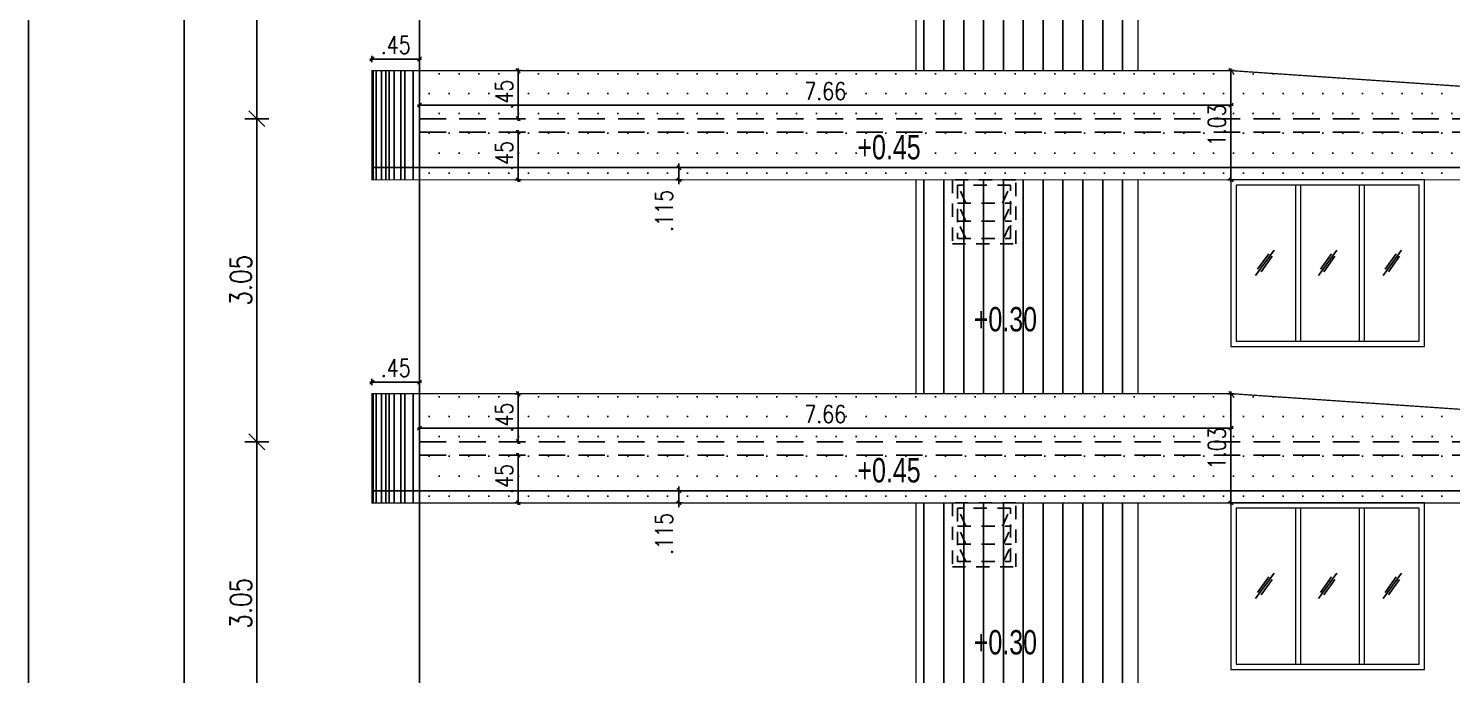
# Model space of a CAD drawing. Header units: inches. Extents: x 14331 to 14549, y 2557 to 2714.
# Drawn here: x 14402.11 to 14415.55, y 2660.94 to 2667.04 of the extents above; entities that cross this region are included whole.
import ezdxf
from ezdxf.enums import TextEntityAlignment as Align

# ---------------------------------------------------------------- set-up
doc = ezdxf.new("R2010")
doc.units = ezdxf.units.IN
doc.header["$LTSCALE"] = 0.25
doc.header["$MEASUREMENT"] = 0
doc.header["$PDMODE"] = 35
doc.linetypes.add('1', pattern=[0])
doc.linetypes.add('DASHEDX2', pattern=[1.5, 1, -0.5])
for name, color, linetype in [('dim-details', 7, 'Continuous'), ('ELE.PROJ.', 1, 'Continuous'), ('GLASS WINDOW', 251, '1'), ('hatch', 251, 'Continuous'), ('proj-internal', 1, 'DASHEDX2'), ('wall', 7, 'Continuous'), ('WORK TEX', 6, 'Continuous'), ('WORKING DIM', 7, 'Continuous')]:
    doc.layers.add(name, color=color, linetype=linetype)
doc.layers.add('WINDOW', color=106, linetype='Continuous', lineweight=13)
doc.styles.add('ARL', font='swisscl_0.ttf')
doc.styles.add('romans', font='romans.shx', dxfattribs={"width": 0.8})
doc.dimstyles.new('121', dxfattribs={"dimscale": 0.1, "dimtxt": 1.65, "dimasz": 0.2, "dimexe": 0.03125, "dimexo": 0.25, "dimgap": 0.5, "dimtad": 1, "dimzin": 4, "dimdsep": 46, "dimtxsty": 'romans', "dimblk1": 'MINITICK', "dimblk2": 'MINITICK', "dimsah": 1, "dimcen": 1, "dimse1": 1, "dimse2": 1, "dimclrd": 252, "dimclre": 256, "dimclrt": 7, "dimadec": 3, "dimazin": 0, "dimtfac": 0.8, "dimtix": 1, "dimtmove": 2, "dimatfit": 3, "dimfxl": 0, "dimtolj": 1, "dimtzin": 3, "dimarcsym": 0})
doc.dimstyles.new('minitick-100', dxfattribs={"dimscale": 0.1, "dimtxt": 2, "dimasz": 0.75, "dimexe": 0.03125, "dimexo": 0.25, "dimgap": 0.5, "dimtad": 1, "dimzin": 4, "dimdsep": 46, "dimtxsty": 'romans', "dimblk1": 'MINITICK', "dimblk2": 'MINITICK', "dimsah": 1, "dimcen": 1, "dimse1": 1, "dimse2": 1, "dimclrd": 252, "dimclre": 256, "dimclrt": 256, "dimadec": 3, "dimazin": 0, "dimtfac": 0.8, "dimtix": 1, "dimtmove": 2, "dimatfit": 3, "dimfxl": 0, "dimtolj": 1, "dimtzin": 3, "dimarcsym": 0})

# ---------------------------------------------------------------- blocks, each defined once
blk = doc.blocks.new('MINITICK')
at = {"color": 7}
for p, q in [((1, 1), (-1, -1)), ((-1, 0), (1, 0)), ((0, -1.5), (0, 1.5))]:
    blk.add_line(p, q, dxfattribs=at)
blk = doc.blocks.new('*D1354')
at = {"layer": 'Defpoints', "color": 0, "transparency": 16777216}
for p in [(14406.531, 2663.01), (14406.531, 2662.56), (14406.733, 2662.56)]:
    blk.add_point(p, dxfattribs=at)
at = {"layer": 'WORKING DIM', "color": 252, "lineweight": -2, "transparency": 16777216}
blk.add_line((14406.733, 2662.99), (14406.733, 2662.58), dxfattribs=at)
at = {"layer": 'WORKING DIM', "color": 252, "lineweight": -2, "transparency": 16777216, "xscale": 0.02, "yscale": 0.02, "zscale": 0.02}
for p, rotation in [((14406.733, 2663.01), 90), ((14406.733, 2662.56), 270)]:
    blk.add_blockref('MINITICK', p, dxfattribs=dict(at, rotation=rotation))
at = {"layer": 'WORKING DIM', "color": 7, "transparency": 16777216, "insert": (14406.601, 2662.785), "char_height": 0.165, "attachment_point": 5, "rotation": 90, "style": 'romans'}
blk.add_mtext('\\A1;.45', dxfattribs=at)
blk = doc.blocks.new('*D1355')
at = {"layer": 'Defpoints', "color": 0, "transparency": 16777216}
for p in [(14406.733, 2663.591), (14407.326, 2663.591), (14407.326, 2663.137)]:
    blk.add_point(p, dxfattribs=at)
at = {"layer": 'WORKING DIM', "color": 252, "lineweight": -2, "transparency": 16777216}
blk.add_line((14406.733, 2663.157), (14406.733, 2663.571), dxfattribs=at)
at = {"layer": 'WORKING DIM', "color": 252, "lineweight": -2, "transparency": 16777216, "xscale": 0.02, "yscale": 0.02, "zscale": 0.02}
for p, rotation in [((14406.733, 2663.591), 90), ((14406.733, 2663.137), 270)]:
    blk.add_blockref('MINITICK', p, dxfattribs=dict(at, rotation=rotation))
at = {"layer": 'WORKING DIM', "color": 7, "transparency": 16777216, "insert": (14406.601, 2663.364), "char_height": 0.165, "attachment_point": 5, "rotation": 90, "style": 'romans'}
blk.add_mtext('\\A1;.45', dxfattribs=at)
blk = doc.blocks.new('*D1356')
at = {"layer": 'Defpoints', "color": 0, "transparency": 16777216}
for p in [(14405.802, 2663.7), (14405.352, 2663.591), (14405.802, 2663.591)]:
    blk.add_point(p, dxfattribs=at)
at = {"layer": 'WORKING DIM', "color": 252, "lineweight": -2, "transparency": 16777216}
blk.add_line((14405.372, 2663.7), (14405.782, 2663.7), dxfattribs=at)
at = {"layer": 'WORKING DIM', "color": 252, "lineweight": -2, "transparency": 16777216, "xscale": 0.02, "yscale": 0.02, "zscale": 0.02, "rotation": 180}
blk.add_blockref('MINITICK', (14405.352, 2663.7), dxfattribs=at)
at = {"layer": 'WORKING DIM', "color": 252, "lineweight": -2, "transparency": 16777216, "xscale": 0.02, "yscale": 0.02, "zscale": 0.02}
blk.add_blockref('MINITICK', (14405.802, 2663.7), dxfattribs=at)
at = {"layer": 'WORKING DIM', "color": 7, "transparency": 16777216, "insert": (14405.577, 2663.833), "char_height": 0.165, "attachment_point": 5, "style": 'romans'}
blk.add_mtext('\\A1;.45', dxfattribs=at)
blk = doc.blocks.new('*D1357')
at = {"layer": 'Defpoints', "color": 0, "transparency": 16777216}
for p in [(14413.464, 2663.591), (14413.464, 2662.56), (14413.464, 2662.56)]:
    blk.add_point(p, dxfattribs=at)
at = {"layer": 'WORKING DIM', "color": 252, "lineweight": -2, "transparency": 16777216}
blk.add_line((14413.464, 2663.571), (14413.464, 2662.58), dxfattribs=at)
at = {"layer": 'WORKING DIM', "color": 252, "lineweight": -2, "transparency": 16777216, "xscale": 0.02, "yscale": 0.02, "zscale": 0.02}
for p, rotation in [((14413.464, 2663.591), 90), ((14413.464, 2662.56), 270)]:
    blk.add_blockref('MINITICK', p, dxfattribs=dict(at, rotation=rotation))
at = {"layer": 'WORKING DIM', "color": 7, "transparency": 16777216, "insert": (14413.331, 2663.075), "char_height": 0.165, "attachment_point": 5, "rotation": 90, "style": 'romans'}
blk.add_mtext('\\A1;1.03', dxfattribs=at)
blk = doc.blocks.new('*D1350')
at = {"layer": 'Defpoints', "color": 0, "transparency": 16777216}
for p in [(14405.802, 2663.591), (14413.464, 2663.591), (14413.464, 2663.265)]:
    blk.add_point(p, dxfattribs=at)
at = {"layer": 'WORKING DIM', "color": 252, "lineweight": -2, "transparency": 16777216}
blk.add_line((14405.822, 2663.265), (14413.444, 2663.265), dxfattribs=at)
at = {"layer": 'WORKING DIM', "color": 252, "lineweight": -2, "transparency": 16777216, "xscale": 0.02, "yscale": 0.02, "zscale": 0.02, "rotation": 180}
blk.add_blockref('MINITICK', (14405.802, 2663.265), dxfattribs=at)
at = {"layer": 'WORKING DIM', "color": 252, "lineweight": -2, "transparency": 16777216, "xscale": 0.02, "yscale": 0.02, "zscale": 0.02}
blk.add_blockref('MINITICK', (14413.464, 2663.265), dxfattribs=at)
at = {"layer": 'WORKING DIM', "color": 7, "transparency": 16777216, "insert": (14409.633, 2663.397), "char_height": 0.165, "attachment_point": 5, "style": 'romans'}
blk.add_mtext('\\A1;7.66', dxfattribs=at)
blk = doc.blocks.new('*D1370')
at = {"layer": 'Defpoints', "color": 0, "transparency": 16777216}
for p in [(14406.531, 2666.06), (14406.531, 2665.61), (14406.733, 2665.61)]:
    blk.add_point(p, dxfattribs=at)
at = {"layer": 'WORKING DIM', "color": 252, "lineweight": -2, "transparency": 16777216}
blk.add_line((14406.733, 2666.04), (14406.733, 2665.63), dxfattribs=at)
at = {"layer": 'WORKING DIM', "color": 252, "lineweight": -2, "transparency": 16777216, "xscale": 0.02, "yscale": 0.02, "zscale": 0.02}
for p, rotation in [((14406.733, 2666.06), 90), ((14406.733, 2665.61), 270)]:
    blk.add_blockref('MINITICK', p, dxfattribs=dict(at, rotation=rotation))
at = {"layer": 'WORKING DIM', "color": 7, "transparency": 16777216, "insert": (14406.601, 2665.835), "char_height": 0.165, "attachment_point": 5, "rotation": 90, "style": 'romans'}
blk.add_mtext('\\A1;.45', dxfattribs=at)
blk = doc.blocks.new('*D1371')
at = {"layer": 'Defpoints', "color": 0, "transparency": 16777216}
for p in [(14406.733, 2666.641), (14407.326, 2666.641), (14407.326, 2666.187)]:
    blk.add_point(p, dxfattribs=at)
at = {"layer": 'WORKING DIM', "color": 252, "lineweight": -2, "transparency": 16777216}
blk.add_line((14406.733, 2666.207), (14406.733, 2666.621), dxfattribs=at)
at = {"layer": 'WORKING DIM', "color": 252, "lineweight": -2, "transparency": 16777216, "xscale": 0.02, "yscale": 0.02, "zscale": 0.02}
for p, rotation in [((14406.733, 2666.641), 90), ((14406.733, 2666.187), 270)]:
    blk.add_blockref('MINITICK', p, dxfattribs=dict(at, rotation=rotation))
at = {"layer": 'WORKING DIM', "color": 7, "transparency": 16777216, "insert": (14406.601, 2666.414), "char_height": 0.165, "attachment_point": 5, "rotation": 90, "style": 'romans'}
blk.add_mtext('\\A1;.45', dxfattribs=at)
blk = doc.blocks.new('*D1372')
at = {"layer": 'Defpoints', "color": 0, "transparency": 16777216}
for p in [(14405.802, 2666.75), (14405.352, 2666.641), (14405.802, 2666.641)]:
    blk.add_point(p, dxfattribs=at)
at = {"layer": 'WORKING DIM', "color": 252, "lineweight": -2, "transparency": 16777216}
blk.add_line((14405.372, 2666.75), (14405.782, 2666.75), dxfattribs=at)
at = {"layer": 'WORKING DIM', "color": 252, "lineweight": -2, "transparency": 16777216, "xscale": 0.02, "yscale": 0.02, "zscale": 0.02, "rotation": 180}
blk.add_blockref('MINITICK', (14405.352, 2666.75), dxfattribs=at)
at = {"layer": 'WORKING DIM', "color": 252, "lineweight": -2, "transparency": 16777216, "xscale": 0.02, "yscale": 0.02, "zscale": 0.02}
blk.add_blockref('MINITICK', (14405.802, 2666.75), dxfattribs=at)
at = {"layer": 'WORKING DIM', "color": 7, "transparency": 16777216, "insert": (14405.577, 2666.883), "char_height": 0.165, "attachment_point": 5, "style": 'romans'}
blk.add_mtext('\\A1;.45', dxfattribs=at)
blk = doc.blocks.new('*D1373')
at = {"layer": 'Defpoints', "color": 0, "transparency": 16777216}
for p in [(14413.464, 2666.641), (14413.464, 2665.61), (14413.464, 2665.61)]:
    blk.add_point(p, dxfattribs=at)
at = {"layer": 'WORKING DIM', "color": 252, "lineweight": -2, "transparency": 16777216}
blk.add_line((14413.464, 2666.621), (14413.464, 2665.63), dxfattribs=at)
at = {"layer": 'WORKING DIM', "color": 252, "lineweight": -2, "transparency": 16777216, "xscale": 0.02, "yscale": 0.02, "zscale": 0.02}
for p, rotation in [((14413.464, 2666.641), 90), ((14413.464, 2665.61), 270)]:
    blk.add_blockref('MINITICK', p, dxfattribs=dict(at, rotation=rotation))
at = {"layer": 'WORKING DIM', "color": 7, "transparency": 16777216, "insert": (14413.331, 2666.125), "char_height": 0.165, "attachment_point": 5, "rotation": 90, "style": 'romans'}
blk.add_mtext('\\A1;1.03', dxfattribs=at)
blk = doc.blocks.new('*D1366')
at = {"layer": 'Defpoints', "color": 0, "transparency": 16777216}
for p in [(14405.802, 2666.641), (14413.464, 2666.641), (14413.464, 2666.315)]:
    blk.add_point(p, dxfattribs=at)
at = {"layer": 'WORKING DIM', "color": 252, "lineweight": -2, "transparency": 16777216}
blk.add_line((14405.822, 2666.315), (14413.444, 2666.315), dxfattribs=at)
at = {"layer": 'WORKING DIM', "color": 252, "lineweight": -2, "transparency": 16777216, "xscale": 0.02, "yscale": 0.02, "zscale": 0.02, "rotation": 180}
blk.add_blockref('MINITICK', (14405.802, 2666.315), dxfattribs=at)
at = {"layer": 'WORKING DIM', "color": 252, "lineweight": -2, "transparency": 16777216, "xscale": 0.02, "yscale": 0.02, "zscale": 0.02}
blk.add_blockref('MINITICK', (14413.464, 2666.315), dxfattribs=at)
at = {"layer": 'WORKING DIM', "color": 7, "transparency": 16777216, "insert": (14409.633, 2666.447), "char_height": 0.165, "attachment_point": 5, "style": 'romans'}
blk.add_mtext('\\A1;7.66', dxfattribs=at)
blk = doc.blocks.new('*D1498')
at = {"layer": 'Defpoints', "color": 0, "transparency": 16777216}
for p in [(14408.251, 2662.675), (14408.45, 2662.675), (14408.45, 2662.56)]:
    blk.add_point(p, dxfattribs=at)
at = {"layer": 'WORKING DIM', "color": 252, "lineweight": -2, "transparency": 16777216}
for p, q in [((14408.251, 2662.695), (14408.251, 2662.715)), ((14408.251, 2662.56), (14408.251, 2662.675)), ((14408.251, 2662.54), (14408.251, 2662.52))]:
    blk.add_line(p, q, dxfattribs=at)
at = {"layer": 'WORKING DIM', "color": 252, "lineweight": -2, "transparency": 16777216, "xscale": 0.02, "yscale": 0.02, "zscale": 0.02}
for p, rotation in [((14408.251, 2662.675), 270), ((14408.251, 2662.56), 90)]:
    blk.add_blockref('MINITICK', p, dxfattribs=dict(at, rotation=rotation))
at = {"layer": 'WORKING DIM', "color": 7, "transparency": 16777216, "insert": (14408.111, 2662.266), "char_height": 0.165, "attachment_point": 5, "rotation": 90, "style": 'romans'}
blk.add_mtext('\\A1;.115', dxfattribs=at)
blk = doc.blocks.new('*D1499')
at = {"layer": 'Defpoints', "color": 0, "transparency": 16777216}
for p in [(14408.251, 2665.725), (14408.45, 2665.725), (14408.45, 2665.61)]:
    blk.add_point(p, dxfattribs=at)
at = {"layer": 'WORKING DIM', "color": 252, "lineweight": -2, "transparency": 16777216}
for p, q in [((14408.251, 2665.745), (14408.251, 2665.765)), ((14408.251, 2665.61), (14408.251, 2665.725)), ((14408.251, 2665.59), (14408.251, 2665.57))]:
    blk.add_line(p, q, dxfattribs=at)
at = {"layer": 'WORKING DIM', "color": 252, "lineweight": -2, "transparency": 16777216, "xscale": 0.02, "yscale": 0.02, "zscale": 0.02}
for p, rotation in [((14408.251, 2665.725), 270), ((14408.251, 2665.61), 90)]:
    blk.add_blockref('MINITICK', p, dxfattribs=dict(at, rotation=rotation))
at = {"layer": 'WORKING DIM', "color": 7, "transparency": 16777216, "insert": (14408.111, 2665.316), "char_height": 0.165, "attachment_point": 5, "rotation": 90, "style": 'romans'}
blk.add_mtext('\\A1;.115', dxfattribs=at)
blk = doc.blocks.new('*D1750')
at = {"layer": 'Defpoints', "color": 0, "transparency": 16777216}
for p in [(14404.265, 2663.137), (14406.213, 2663.137), (14406.213, 2660.087)]:
    blk.add_point(p, dxfattribs=at)
at = {"layer": 'dim-details', "color": 252, "lineweight": -2, "transparency": 16777216}
blk.add_line((14404.265, 2660.162), (14404.265, 2663.062), dxfattribs=at)
at = {"layer": 'dim-details', "color": 252, "lineweight": -2, "transparency": 16777216, "xscale": 0.07500000000000001, "yscale": 0.07500000000000001, "zscale": 0.07500000000000001}
for p, rotation in [((14404.265, 2663.137), 90), ((14404.265, 2660.087), 270)]:
    blk.add_blockref('MINITICK', p, dxfattribs=dict(at, rotation=rotation))
at = {"layer": 'dim-details', "transparency": 16777216, "insert": (14404.115, 2661.612), "char_height": 0.2, "attachment_point": 5, "rotation": 90, "style": 'romans'}
blk.add_mtext('\\A1;3.05', dxfattribs=at)
blk = doc.blocks.new('*D1751')
at = {"layer": 'Defpoints', "color": 0, "transparency": 16777216}
for p in [(14404.265, 2666.187), (14406.213, 2666.187), (14406.213, 2663.137)]:
    blk.add_point(p, dxfattribs=at)
at = {"layer": 'dim-details', "color": 252, "lineweight": -2, "transparency": 16777216}
blk.add_line((14404.265, 2663.212), (14404.265, 2666.112), dxfattribs=at)
at = {"layer": 'dim-details', "color": 252, "lineweight": -2, "transparency": 16777216, "xscale": 0.07500000000000001, "yscale": 0.07500000000000001, "zscale": 0.07500000000000001}
for p, rotation in [((14404.265, 2666.187), 90), ((14404.265, 2663.137), 270)]:
    blk.add_blockref('MINITICK', p, dxfattribs=dict(at, rotation=rotation))
at = {"layer": 'dim-details', "transparency": 16777216, "insert": (14404.115, 2664.662), "char_height": 0.2, "attachment_point": 5, "rotation": 90, "style": 'romans'}
blk.add_mtext('\\A1;3.05', dxfattribs=at)
blk = doc.blocks.new('*D1752')
at = {"layer": 'Defpoints', "color": 0, "transparency": 16777216}
for p in [(14404.265, 2669.237), (14406.213, 2669.237), (14406.213, 2666.187)]:
    blk.add_point(p, dxfattribs=at)
at = {"layer": 'dim-details', "color": 252, "lineweight": -2, "transparency": 16777216}
blk.add_line((14404.265, 2666.262), (14404.265, 2669.162), dxfattribs=at)
at = {"layer": 'dim-details', "color": 252, "lineweight": -2, "transparency": 16777216, "xscale": 0.07500000000000001, "yscale": 0.07500000000000001, "zscale": 0.07500000000000001}
for p, rotation in [((14404.265, 2669.237), 90), ((14404.265, 2666.187), 270)]:
    blk.add_blockref('MINITICK', p, dxfattribs=dict(at, rotation=rotation))
at = {"layer": 'dim-details', "transparency": 16777216, "insert": (14404.115, 2667.712), "char_height": 0.2, "attachment_point": 5, "rotation": 90, "style": 'romans'}
blk.add_mtext('\\A1;3.05', dxfattribs=at)
blk = doc.blocks.new('*D1761')
at = {"layer": 'Defpoints', "color": 0, "transparency": 16777216}
for p in [(14403.581, 2690.587), (14406.852, 2690.587), (14405.302, 2650.61)]:
    blk.add_point(p, dxfattribs=at)
at = {"layer": 'dim-details', "color": 252, "lineweight": -2, "transparency": 16777216}
blk.add_line((14403.581, 2650.685), (14403.581, 2690.512), dxfattribs=at)
at = {"layer": 'dim-details', "color": 252, "lineweight": -2, "transparency": 16777216, "xscale": 0.07500000000000001, "yscale": 0.07500000000000001, "zscale": 0.07500000000000001}
for p, rotation in [((14403.581, 2690.587), 90), ((14403.581, 2650.61), 270)]:
    blk.add_blockref('MINITICK', p, dxfattribs=dict(at, rotation=rotation))
at = {"layer": 'dim-details', "transparency": 16777216, "insert": (14403.431, 2670.599), "char_height": 0.2, "attachment_point": 5, "rotation": 90, "style": 'romans'}
blk.add_mtext('\\A1;39.98', dxfattribs=at)

msp = doc.modelspace()

# ---------------------------------------------------------------- hatches: boundary and pattern name
at = {"layer": 'hatch'}
h = msp.add_hatch(dxfattribs=at)
h.set_pattern_fill('ANSI31', color=36, scale=1.5, angle=45)
h.set_pattern_definition([(90, (-264.12267, 29.47431), (-0.1875, 3e-17), [])])
h.paths.add_polyline_path([(14412.586, 2668.66), (14410.49, 2668.66), (14410.49, 2666.641), (14412.586, 2666.641)])
at = {"layer": 'hatch', "true_color": 0xc7b399}
h = msp.add_hatch(dxfattribs=at)
h.set_pattern_fill('DOTS', color=253, scale=3)
h.set_pattern_definition([(0, (-275.91901, 26.42428), (0.09375, 0.1875), [0, -0.1875])])
h.paths.add_polyline_path([(14413.464, 2666.641), (14405.802, 2666.641), (14405.802, 2665.61), (14420.132, 2665.61), (14420.132, 2666.187)])
at = {"layer": 'hatch'}
h = msp.add_hatch(dxfattribs=at)
h.set_pattern_fill('ANSI31', color=36, scale=1.5, angle=45)
h.set_pattern_definition([(90, (-264.12267, 26.42428), (-0.1875, 3e-17), [])])
h.paths.add_polyline_path([(14412.586, 2665.61), (14410.49, 2665.61), (14410.49, 2663.591), (14412.586, 2663.591)])
at = {"layer": 'hatch', "true_color": 0xc7b399}
h = msp.add_hatch(dxfattribs=at)
h.set_pattern_fill('DOTS', color=253, scale=3)
h.set_pattern_definition([(0, (-275.91901, 23.37428), (0.09375, 0.1875), [0, -0.1875])])
h.paths.add_polyline_path([(14413.464, 2663.591), (14405.802, 2663.591), (14405.802, 2662.56), (14420.132, 2662.56), (14420.132, 2663.137)])
at = {"layer": 'hatch'}
h = msp.add_hatch(dxfattribs=at)
h.set_pattern_fill('ANSI31', color=36, scale=1.5, angle=45)
h.set_pattern_definition([(90, (-264.12267, 23.37428), (-0.1875, 3e-17), [])])
h.paths.add_polyline_path([(14412.586, 2662.56), (14410.49, 2662.56), (14410.49, 2660.541), (14412.586, 2660.541)])

# ---------------------------------------------------------------- linework, layer by layer
at = {"layer": 'ELE.PROJ.', "color": 8}
for p, q in [((14405.364, 2666.641), (14405.364, 2665.61)), ((14405.393, 2666.641), (14405.393, 2665.61)), ((14405.442, 2666.641), (14405.442, 2665.61)), ((14405.483, 2666.641), (14405.483, 2665.61)), ((14405.516, 2666.641), (14405.516, 2665.61)), ((14405.563, 2666.641), (14405.563, 2665.61)), ((14405.624, 2666.641), (14405.624, 2665.61)), ((14405.664, 2666.641), (14405.664, 2665.61)), ((14405.742, 2666.641), (14405.742, 2665.61)), ((14405.364, 2663.591), (14405.364, 2662.56)), ((14405.393, 2663.591), (14405.393, 2662.56)), ((14405.442, 2663.591), (14405.442, 2662.56)), ((14405.483, 2663.591), (14405.483, 2662.56)), ((14405.516, 2663.591), (14405.516, 2662.56)), ((14405.563, 2663.591), (14405.563, 2662.56)), ((14405.624, 2663.591), (14405.624, 2662.56)), ((14405.664, 2663.591), (14405.664, 2662.56)), ((14405.742, 2663.591), (14405.742, 2662.56))]:
    msp.add_line(p, q, dxfattribs=at)
at = {"layer": 'ELE.PROJ.'}
for p, q in [((14420.132, 2665.725), (14405.352, 2665.725)), ((14420.132, 2662.675), (14405.352, 2662.675))]:
    msp.add_line(p, q, dxfattribs=at)
at = {"layer": 'ELE.PROJ.', "color": 36, "const_width": 0.012}
for points in [[(14412.586, 2666.641), (14410.49, 2666.641), (14410.49, 2668.66), (14412.586, 2668.66)], [(14412.586, 2663.591), (14410.49, 2663.591), (14410.49, 2665.61), (14412.586, 2665.61)], [(14412.586, 2660.541), (14410.49, 2660.541), (14410.49, 2662.56), (14412.586, 2662.56)]]:
    msp.add_lwpolyline(points, close=True, dxfattribs=at)
at = {"layer": 'ELE.PROJ.', "const_width": 0.012}
for points in [[(14420.132, 2665.61), (14405.352, 2665.61), (14405.352, 2666.641), (14413.464, 2666.641), (14420.132, 2666.187)], [(14420.132, 2662.56), (14405.352, 2662.56), (14405.352, 2663.591), (14413.464, 2663.591), (14420.132, 2663.137)]]:
    msp.add_lwpolyline(points, close=True, dxfattribs=at)
at = {"layer": 'GLASS WINDOW', "color": 4, "ltscale": 200}
for p, q in [((14413.871, 2664.947), (14413.697, 2664.706)), ((14413.82, 2664.911), (14413.715, 2664.765)), ((14414.464, 2664.947), (14414.291, 2664.706)), ((14414.414, 2664.911), (14414.309, 2664.765)), ((14415.075, 2664.947), (14414.901, 2664.706)), ((14415.024, 2664.911), (14414.919, 2664.765)), ((14413.853, 2664.888), (14413.748, 2664.742)), ((14414.446, 2664.888), (14414.341, 2664.742)), ((14415.056, 2664.888), (14414.951, 2664.742)), ((14413.871, 2661.897), (14413.697, 2661.656)), ((14413.82, 2661.861), (14413.715, 2661.715)), ((14413.853, 2661.838), (14413.748, 2661.692)), ((14414.464, 2661.897), (14414.291, 2661.656)), ((14414.414, 2661.861), (14414.309, 2661.715)), ((14414.446, 2661.838), (14414.341, 2661.692)), ((14415.075, 2661.897), (14414.901, 2661.656)), ((14415.024, 2661.861), (14414.919, 2661.715)), ((14415.056, 2661.838), (14414.951, 2661.692))]:
    msp.add_line(p, q, dxfattribs=at)
at = {"layer": 'proj-internal', "color": 251}
for p, q in [((14405.802, 2666.187), (14420.132, 2666.187)), ((14405.802, 2666.06), (14420.132, 2666.06)), ((14405.802, 2663.137), (14420.132, 2663.137)), ((14405.802, 2663.01), (14420.132, 2663.01))]:
    msp.add_line(p, q, dxfattribs=at)
at = {"layer": 'proj-internal', "color": 251, "ltscale": 0.5}
for p, q in [((14410.96, 2665.39), (14410.883, 2665.56)), ((14411.305, 2665.39), (14411.383, 2665.56)), ((14410.883, 2665.39), (14411.393, 2665.39)), ((14410.96, 2665.22), (14410.883, 2665.39)), ((14411.315, 2665.22), (14411.393, 2665.39)), ((14410.883, 2665.22), (14411.393, 2665.22)), ((14410.96, 2665.057), (14410.883, 2665.22)), ((14411.315, 2665.057), (14411.393, 2665.22)), ((14410.96, 2662.34), (14410.883, 2662.51)), ((14411.305, 2662.34), (14411.383, 2662.51)), ((14410.883, 2662.34), (14411.393, 2662.34)), ((14410.96, 2662.17), (14410.883, 2662.34)), ((14411.315, 2662.17), (14411.393, 2662.34)), ((14410.883, 2662.17), (14411.393, 2662.17)), ((14410.96, 2662.007), (14410.883, 2662.17)), ((14411.315, 2662.007), (14411.393, 2662.17))]:
    msp.add_line(p, q, dxfattribs=at)
for points in [[(14410.833, 2665.007), (14411.433, 2665.007), (14411.433, 2665.61), (14410.833, 2665.61)], [(14410.883, 2665.057), (14411.383, 2665.057), (14411.383, 2665.56), (14410.883, 2665.56)], [(14410.833, 2661.957), (14411.433, 2661.957), (14411.433, 2662.56), (14410.833, 2662.56)], [(14410.883, 2662.007), (14411.383, 2662.007), (14411.383, 2662.51), (14410.883, 2662.51)]]:
    msp.add_lwpolyline(points, close=True, dxfattribs=at)
at = {"layer": 'wall'}
msp.add_line((14405.802, 2691.737), (14405.802, 2650.61), dxfattribs=at)
msp.add_lwpolyline([(14440.277, 2697.058), (14402.109, 2697.058), (14402.109, 2643.083), (14440.277, 2643.083)], close=True, dxfattribs=at)
at = {"layer": 'WINDOW'}
for p, q in [((14414.072, 2665.56), (14414.072, 2664.087)), ((14414.122, 2665.56), (14414.122, 2664.087)), ((14414.673, 2665.56), (14414.673, 2664.087)), ((14414.723, 2665.56), (14414.723, 2664.087)), ((14414.072, 2662.51), (14414.072, 2661.037)), ((14414.122, 2662.51), (14414.122, 2661.037)), ((14414.673, 2662.51), (14414.673, 2661.037)), ((14414.723, 2662.51), (14414.723, 2661.037))]:
    msp.add_line(p, q, dxfattribs=at)
for points in [[(14413.464, 2664.037), (14415.292, 2664.037), (14415.292, 2665.61), (14413.464, 2665.61)], [(14413.514, 2664.087), (14415.242, 2664.087), (14415.242, 2665.56), (14413.514, 2665.56)], [(14413.464, 2660.987), (14415.292, 2660.987), (14415.292, 2662.56), (14413.464, 2662.56)], [(14413.514, 2661.037), (14415.242, 2661.037), (14415.242, 2662.51), (14413.514, 2662.51)]]:
    msp.add_lwpolyline(points, close=True, dxfattribs=at)

# ---------------------------------------------------------------- texts
at = {"layer": 'WORK TEX', "color": 7, "style": 'ARL'}
for s, p in [('+0.45 ', (14410.268, 2665.918)), ('+0.30', (14411.334, 2664.294)), ('+0.45 ', (14410.268, 2662.868)), ('+0.30', (14411.334, 2661.244))]:
    msp.add_text(s, height=0.23, dxfattribs=at).set_placement(p, align=Align.MIDDLE_CENTER)

# ---------------------------------------------------------------- dimensions: what is measured, and where the dimension line sits
at = {"layer": 'dim-details'}
for base, p1, p2, picture, middle in [((14403.581, 2690.587), (14405.302, 2650.61), (14406.852, 2690.587), '*D1761', (14403.431, 2670.599)), ((14404.265, 2669.237), (14406.213, 2666.187), (14406.213, 2669.237), '*D1752', (14404.115, 2667.712)), ((14404.265, 2666.187), (14406.213, 2663.137), (14406.213, 2666.187), '*D1751', (14404.115, 2664.662)), ((14404.265, 2663.137), (14406.213, 2660.087), (14406.213, 2663.137), '*D1750', (14404.115, 2661.612))]:
    dim = msp.add_linear_dim(base=base, p1=p1, p2=p2, angle=90, dimstyle='minitick-100', dxfattribs=at)
    dim.commit()
    dim.dimension.update_dxf_attribs({"geometry": picture, "text_midpoint": middle})
at = {"layer": 'WORKING DIM'}
for base, p1, p2, picture, middle in [((14405.802, 2666.75), (14405.352, 2666.641), (14405.802, 2666.641), '*D1372', (14405.577, 2666.883)), ((14413.464, 2666.315), (14405.802, 2666.641), (14413.464, 2666.641), '*D1366', (14409.633, 2666.447)), ((14405.802, 2663.7), (14405.352, 2663.591), (14405.802, 2663.591), '*D1356', (14405.577, 2663.833)), ((14413.464, 2663.265), (14405.802, 2663.591), (14413.464, 2663.591), '*D1350', (14409.633, 2663.397))]:
    dim = msp.add_linear_dim(base=base, p1=p1, p2=p2, dimstyle='121', override={"dimfxl": 0.18, "dimfxlon": 1}, dxfattribs=at)
    dim.commit()
    dim.dimension.update_dxf_attribs({"geometry": picture, "text_midpoint": middle})
for base, p1, p2, picture, middle in [((14406.733, 2666.641), (14407.326, 2666.187), (14407.326, 2666.641), '*D1371', (14406.601, 2666.414)), ((14413.464, 2665.61), (14413.464, 2666.641), (14413.464, 2665.61), '*D1373', (14413.331, 2666.125)), ((14406.733, 2665.61), (14406.531, 2666.06), (14406.531, 2665.61), '*D1370', (14406.601, 2665.835)), ((14406.733, 2663.591), (14407.326, 2663.137), (14407.326, 2663.591), '*D1355', (14406.601, 2663.364)), ((14413.464, 2662.56), (14413.464, 2663.591), (14413.464, 2662.56), '*D1357', (14413.331, 2663.075)), ((14406.733, 2662.56), (14406.531, 2663.01), (14406.531, 2662.56), '*D1354', (14406.601, 2662.785))]:
    dim = msp.add_linear_dim(base=base, p1=p1, p2=p2, angle=90, dimstyle='121', override={"dimfxl": 0.18, "dimfxlon": 1}, dxfattribs=at)
    dim.commit()
    dim.dimension.update_dxf_attribs({"geometry": picture, "text_midpoint": middle})
for base, p1, p2, picture, middle in [((14408.251, 2665.725), (14408.45, 2665.61), (14408.45, 2665.725), '*D1499', (14408.111, 2665.316)), ((14408.251, 2662.675), (14408.45, 2662.56), (14408.45, 2662.675), '*D1498', (14408.111, 2662.266))]:
    dim = msp.add_linear_dim(base=base, p1=p1, p2=p2, angle=90, text='.115', dimstyle='121', override={"dimfxl": 0.18, "dimfxlon": 1}, dxfattribs=at)
    dim.commit()
    dim.dimension.update_dxf_attribs({"geometry": picture, "text_midpoint": middle, "dimtype": 160})

doc.saveas('drawing.dxf')
